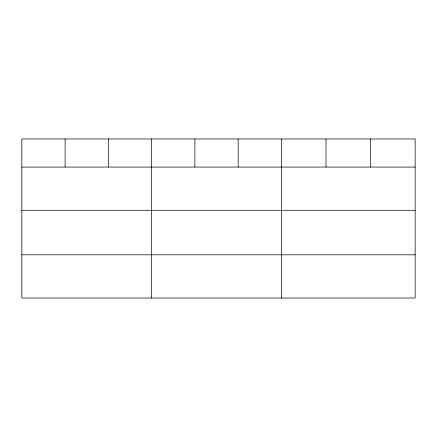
<?xml version="1.0" encoding="UTF-8"?>
<svg xmlns="http://www.w3.org/2000/svg" width="437" height="437" viewBox="0 0 437 437"><rect width="100%" height="100%" fill="white"/><g stroke="black" fill="none" stroke-linecap="round" stroke-linejoin="round"><path stroke-width="0.66" d="M415.15 210.29L415.15 138.971L21.85 138.971L21.85 298.029L415.15 298.029L415.15 210.29L21.85 210.29M21.85 167.076L415.15 167.076M21.85 254.815L415.15 254.815M370.576 138.971L370.576 167.076M326.002 138.971L326.002 167.076M281.428 138.971L281.428 298.029M238.165 138.971L238.165 167.076M194.902 138.971L194.902 167.076M151.639 138.971L151.639 298.029M108.376 138.971L108.376 167.076M65.113 138.971L65.113 167.076"/></g></svg>
